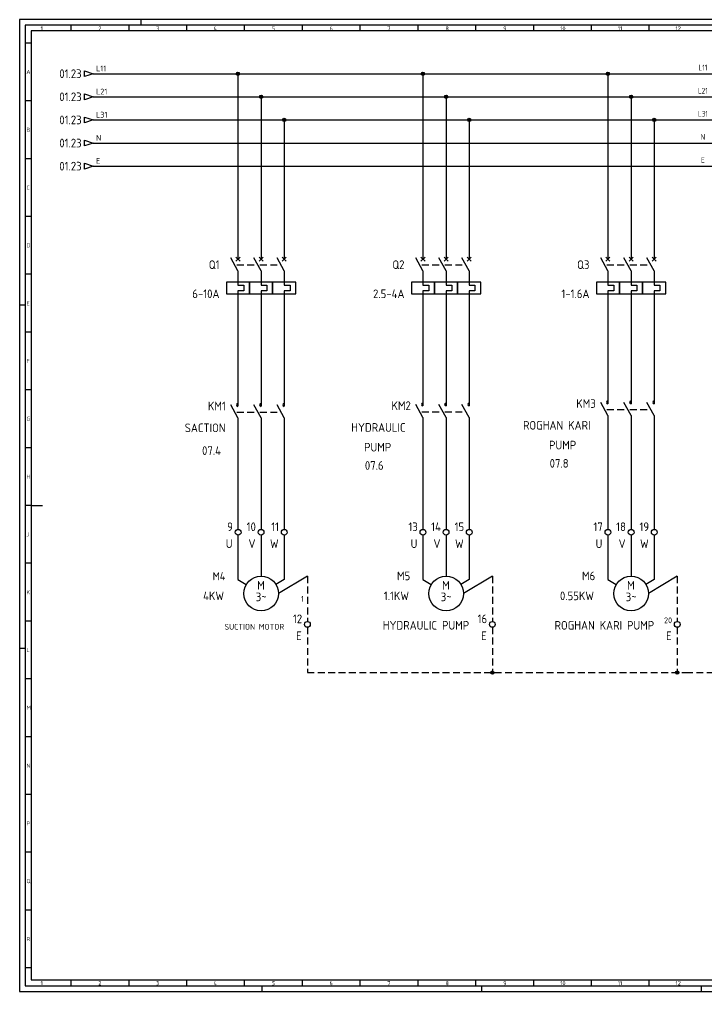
# Model space of a CAD drawing. Header units: millimetres. Extents: x 0 to 1189, y 5 to 846.
# Drawn here: x 0 to 594, y 5 to 846 of the extents above; entities that cross this region are included whole.
import ezdxf
from ezdxf.enums import TextEntityAlignment as Align

# ---------------------------------------------------------------- set-up
doc = ezdxf.new("R2010")
doc.units = ezdxf.units.MM
doc.header["$LTSCALE"] = 12
doc.linetypes.add('DASHED', pattern=[0.75, 0.5, -0.25])
for name, color, linetype in [('035', 5, 'Continuous'), ('07', 7, 'Continuous'), ('DESC', 1, 'Continuous'), ('DESCCHILD', 20, 'Continuous'), ('LINK', 9, 'DASHED'), ('MISC', 2, 'Continuous'), ('RED_1.5mm^2', 1, 'Continuous'), ('RED_2.5mm^2', 1, 'Continuous'), ('SYMS', 7, 'Continuous'), ('TAGS', 51, 'Continuous'), ('TERMS', 4, 'Continuous'), ('WIRENO', 70, 'Continuous'), ('WIREREF_DEST', 61, 'Continuous'), ('XREF', 7, 'Continuous'), ('XREFCHILD', 134, 'Continuous')]:
    doc.layers.add(name, color=color, linetype=linetype)
doc.styles.add('ISO Proportional', font='isocp.shx')
doc.styles.add('WD_IEC', font='isocp2.shx', dxfattribs={"width": 0.9, "height": 4})

# ---------------------------------------------------------------- blocks, each defined once
blk = doc.blocks.new('IEC_border_a0')
at = {"layer": '035', "color": 0}
for p, q in [((0, 841), (0, 0)), ((1189, 841), (0, 841)), ((44.5, 836), (44.5, 831)), ((94.5, 836), (94.5, 831)), ((105, 841), (105, 836)), ((144.5, 836), (144.5, 831)), ((194.5, 836), (194.5, 831)), ((244.5, 836), (244.5, 831)), ((294.5, 836), (294.5, 831)), ((344.5, 836), (344.5, 831)), ((394.5, 836), (394.5, 831)), ((444.5, 836), (444.5, 831)), ((494.5, 836), (494.5, 831)), ((544.5, 836), (544.5, 831)), ((9.98, 820.54), (5, 820.54)), ((9.98, 770.54), (5, 770.54)), ((9.98, 720.54), (5, 720.54)), ((9.98, 670.54), (5, 670.54)), ((9.98, 620.54), (5, 620.54)), ((0, 594), (5, 594)), ((10, 570.5), (5.02, 570.5)), ((10, 520.5), (5, 520.5)), ((10, 470.5), (5.02, 470.5)), ((10, 420.5), (5.02, 420.5)), ((10, 370.5), (5.02, 370.5)), ((10, 320.5), (5.02, 320.5)), ((0, 297), (5, 297)), ((10.02, 270.46), (5.03, 270.46)), ((10.02, 220.46), (5.03, 220.46)), ((10.02, 170.46), (5.03, 170.46)), ((10.02, 120.46), (5.03, 120.46)), ((10.02, 70.46), (5.03, 70.46)), ((10.03, 20.42), (5.05, 20.42)), ((44.5, 10), (44.5, 5)), ((94.5, 10), (94.5, 5)), ((144.5, 10), (144.5, 5)), ((194.5, 10), (194.5, 5)), ((244.5, 10), (244.5, 5)), ((294.5, 10), (294.5, 5)), ((344.5, 10), (344.5, 5)), ((394.5, 10), (394.5, 5)), ((444.5, 10), (444.5, 5)), ((494.5, 10), (494.5, 5)), ((544.5, 10), (544.5, 5)), ((0, 0), (1189, 0)), ((210, 0), (210, 5)), ((400, 0), (400, 5)), ((590, 0), (590, 5))]:
    blk.add_line(p, q, dxfattribs=at)
blk.add_lwpolyline([(10, 10), (1179, 10), (1179, 831), (10, 831)], close=True, dxfattribs=at)
at = {"layer": '07', "color": 0}
blk.add_line((10, 420.5), (20, 420.5), dxfattribs=at)
blk.add_lwpolyline([(5, 5), (1184, 5), (1184, 836), (5, 836)], close=True, dxfattribs=at)
at = {"layer": '035', "color": 0, "style": 'ISO Proportional'}
for s, p in [('1', (18.31, 831.5)), ('2', (68.23, 831.5)), ('3', (118.18, 831.5)), ('4', (167.88, 831.5)), ('5', (218.34, 831.5)), ('6', (268.19, 831.5)), ('7', (318.17, 831.5)), ('8', (368.42, 831.5)), ('9', (418.46, 831.5)), ('10', (467.72, 831.5)), ('11', (517.49, 831.5)), ('12', (567.49, 831.5)), ('A', (6, 793.79)), ('B', (6, 743.79)), ('C', (6, 693.79)), ('D', (6, 643.79)), ('E', (6.02, 593.75)), ('F', (6.02, 543.75)), ('G', (6.02, 493.75)), ('H', (6.02, 443.75)), ('J', (6.02, 393.75)), ('K', (6.02, 343.75)), ('L', (6.03, 293.72)), ('M', (6.03, 243.72)), ('N', (6.03, 193.72)), ('P', (6.03, 143.72)), ('Q', (6.03, 93.72)), ('R', (6.05, 43.68)), ('1', (18.31, 5.5)), ('2', (68.23, 5.5)), ('3', (118.18, 5.5)), ('4', (167.88, 5.5)), ('5', (218.34, 5.5)), ('6', (268.19, 5.5)), ('7', (318.17, 5.5)), ('8', (368.42, 5.5)), ('9', (418.46, 5.5)), ('10', (467.72, 5.5)), ('11', (517.49, 5.5)), ('12', (567.49, 5.5))]:
    blk.add_text(s, height=3.5, dxfattribs=at).set_placement(p)
blk = doc.blocks.new('WDDOT')
for radius in [0.72, 0.449, 0.223]:
    blk.add_circle((0, 0), radius)
blk = doc.blocks.new('VCB11TH')
for p, q in [((0, 7.5), (0, 2.5)), ((0, -2.5), (-3.12, 3.12)), ((-0.88, 3.38), (0.88, 1.62)), ((-0.88, 1.62), (0.88, 3.38)), ((0, -2.5), (0, -8.75)), ((0, -8.75), (2.5, -8.75)), ((0, -11.25), (0, -12.5)), ((2.5, -11.25), (0, -11.25)), ((0, -12.5), (0, -17.5)), ((2.5, -8.75), (2.5, -11.25))]:
    blk.add_line(p, q)
blk.add_lwpolyline([(-5, -7.5), (-5, -12.5), (5, -12.5), (5, -7.5)], close=True)
at = {"style": 'WD_IEC'}
for tag, p in [('INST', (-8, 5.25)), ('LOC', (-8, 1.75)), ('TAG1', (-8, -1.75)), ('RATING1', (-8, -6.35)), ('DESC1', (-8, -14.35)), ('DESC2', (-8, -17.85)), ('DESC3', (-8, -21.35))]:
    blk.add_attdef(tag, text='', height=2.5, dxfattribs=at).set_placement(p, align=Align.RIGHT)
blk.add_attdef('TERM01', text='', height=2, rotation=90, dxfattribs=at).set_placement((-1, 7.5), align=Align.RIGHT)
at = {"style": 'WD_IEC', "flags": 1}
for tag, p, height in [('X2TERM01', (0, 7.5), 0.32), ('MFG', (2.75, 6.5), 1.5), ('CAT', (2.75, 4), 1.5), ('X4LINK', (-2, 0), 0.32), ('X1LINK', (-0.5, 0), 0.32), ('COMMON', (-3.75, -8.75), 1), ('ASSYCODE', (1, -14), 1), ('FAMILY', (1, -15.5), 1), ('CATDESC', (1, -17), 1), ('X8TERM02', (0, -17.5), 0.32)]:
    blk.add_attdef(tag, p, '', height=height, dxfattribs=at)
at = {"lineweight": 15, "style": 'WD_IEC'}
blk.add_attdef('XREF', text='', height=2.5, dxfattribs=at).set_placement((-8, -10.35), align=Align.RIGHT)
at = {"style": 'WD_IEC'}
blk.add_attdef('TERM02', (-1, -17.5), '', height=2, rotation=90, dxfattribs=at)
blk = doc.blocks.new('VCB21TH')
for p, q in [((0, 7.5), (0, 2.5)), ((0, -2.5), (-3.12, 3.12)), ((-0.88, 3.38), (0.88, 1.62)), ((-0.88, 1.62), (0.88, 3.38)), ((0, -2.5), (0, -8.75)), ((0, -8.75), (2.5, -8.75)), ((0, -11.25), (0, -12.5)), ((2.5, -11.25), (0, -11.25)), ((0, -12.5), (0, -17.5)), ((2.5, -8.75), (2.5, -11.25))]:
    blk.add_line(p, q)
blk.add_lwpolyline([(-5, -7.5), (-5, -12.5), (5, -12.5), (5, -7.5)], close=True)
at = {"style": 'WD_IEC'}
for tag, p in [('INST', (-8, 5.25)), ('LOC', (-8, 1.75)), ('TAG2', (-8, -1.75)), ('DESC1', (-8, -14.35)), ('DESC2', (-8, -17.85)), ('DESC3', (-8, -21.35))]:
    blk.add_attdef(tag, text='', height=2.5, dxfattribs=at).set_placement(p, align=Align.RIGHT)
blk.add_attdef('TERM01', text='', height=2, rotation=90, dxfattribs=at).set_placement((-1, 7.5), align=Align.RIGHT)
at = {"style": 'WD_IEC', "flags": 1}
for tag, p, height in [('X2TERM01', (0, 7.5), 0.32), ('X4LINK', (-2, 0), 0.32), ('X1LINK', (-0.5, 0), 0.32), ('CONTACT', (-5, -7.5), 1), ('FAMILY', (1, -15.5), 1), ('X8TERM02', (0, -17.5), 0.32)]:
    blk.add_attdef(tag, p, '', height=height, dxfattribs=at)
blk.add_attdef('RATING1', text='', height=2.5, dxfattribs=at).set_placement((-8, -6.35), align=Align.RIGHT)
at = {"lineweight": 15, "style": 'WD_IEC'}
blk.add_attdef('XREF', text='', height=2.5, dxfattribs=at).set_placement((-8, -10.35), align=Align.RIGHT)
at = {"style": 'WD_IEC'}
blk.add_attdef('TERM02', (-1, -17.5), '', height=2, rotation=90, dxfattribs=at)
blk = doc.blocks.new('VMO14')
blk.add_line((20, 7.5), (7.5, 0))
blk.add_circle((0, 0), 7.5)
at = {"style": 'WD_IEC'}
for tag, p in [('INST', (-15.5, 12.75)), ('LOC', (-15.5, 9.25)), ('TAG1', (-15.5, 5.75)), ('DESC2', (-15.5, -2)), ('DESC1', (-15.5, 1.5)), ('DESC3', (-15.5, -5.5)), ('RATING1', (-15.5, -9)), ('RATING2', (-15.5, -12.5)), ('RATING3', (-15.5, -16))]:
    blk.add_attdef(tag, text='', height=2.5, dxfattribs=at).set_placement(p, align=Align.RIGHT)
blk.add_attdef('TERM02', (-0.81, 7.4), '', height=2, rotation=90, dxfattribs=at)
for tag, p in [('TERM04', (19, 10)), ('TERM01', (-7.47, 4.61)), ('TERM03', (9.66, 4.61))]:
    blk.add_attdef(tag, text='', height=2, rotation=90, dxfattribs=at).set_placement(p, align=Align.RIGHT)
at = {"style": 'WD_IEC', "flags": 1}
for tag, p, height in [('MFG', (22.75, 9), 1.5), ('X0TERM01', (-6.4, 3.9), 0.32), ('X2TERM02', (0, 7.5), 0.32), ('X0TERM03', (6.4, 3.9), 0.32), ('X2TERM04', (20, 7.5), 0.32), ('CAT', (22.75, 6.5), 1.5), ('X4LINK', (-7.5, 0), 0.32), ('X1LINK', (7.5, 0), 0.32), ('ASSYCODE', (1, -9), 1), ('FAMILY', (1, -10.5), 1), ('CATDESC', (1, -12), 1)]:
    blk.add_attdef(tag, p, '', height=height, dxfattribs=at)
at = {"style": 'WD_IEC'}
for tag, p in [('M', (-0.06, 1.67)), ('3~', (0.05, -3.33))]:
    blk.add_attdef(tag, text='', height=2.5, dxfattribs=at).set_placement(p, align=Align.CENTER)
at = {"lineweight": 15, "style": 'WD_IEC'}
blk.add_attdef('XREF', text='', height=2.5, dxfattribs=at).set_placement((-15.5, -19.5), align=Align.RIGHT)
blk = doc.blocks.new('VT0002')
blk.add_circle((0, 0), 1.25)
at = {"style": 'WD_IEC'}
for tag, p in [('INST', (-2.25, 6.5)), ('LOC', (-2.25, 3.5)), ('DESC1', (-2.25, -6.25)), ('DESC2', (-2.25, -9.25)), ('DESC3', (-2.25, -12.25))]:
    blk.add_attdef(tag, text='', height=2.5, dxfattribs=at).set_placement(p, align=Align.RIGHT)
at = {"style": 'WD_IEC', "flags": 1}
for tag, p, height in [('ASSYCODE', (2.75, 10.75), 1), ('CATDESC', (2.75, 9.25), 1), ('MFG', (2.75, 7.25), 1.5), ('CAT', (2.75, 4.75), 1.5), ('X4PIN01', (-1.25, 1), 0.25), ('X4TERM01', (-1.25, 0), 0.25), ('X4TERMDESC01', (-1.25, 0.5), 0.4), ('STRIPSEQ', (0, 0), 0.025), ('X2PIN01', (0, 2.25), 0.25), ('X2TERM01', (0, 1.25), 0.25), ('X8PIN01', (0, -0.25), 0.25), ('X2TERMDESC01', (0, 1.75), 0.4), ('X1PIN01', (1.25, 1), 0.25), ('X1TERM01', (1.25, 0), 0.25), ('X1TERMDESC01', (1.25, 0.5), 0.4), ('LINKTERM', (0, -0.04), 0.025), ('X8TERM01', (0, -1.25), 0.25), ('X8TERMDESC01', (0, -0.75), 0.4)]:
    blk.add_attdef(tag, p, '', height=height, dxfattribs=at)
at = {"style": 'WD_IEC', "flags": 8}
for tag, height, p in [('TAGSTRIP', 2.5, (-2.25, 0.5)), ('TERM01', 2, (-2.25, -3.25))]:
    blk.add_attdef(tag, text='', height=height, dxfattribs=at).set_placement(p, align=Align.RIGHT)
blk = doc.blocks.new('HA1D3')
blk.add_lwpolyline([(0, 0), (-3.75, -1.25), (-3.75, 1.25)], close=True)
at = {"style": 'WD_IEC'}
blk.add_attdef('XREF', text='', height=2.5, dxfattribs=at).set_placement((-5, 0), align=Align.MIDDLE_RIGHT)
at = {"style": 'WD_IEC', "flags": 1}
blk.add_attdef('SIGCODE', text='', height=1, dxfattribs=at).set_placement((-2.5, 1.8), align=Align.RIGHT)
at = {"style": 'WD_IEC'}
for tag, p, height, flags in [('X1TERM01', (0, 0), 0.32, 1), ('WIRENO', (1.25, 1), 2.5, 8)]:
    blk.add_attdef(tag, p, '', height=height, dxfattribs=dict(at, flags=flags))
blk.add_attdef('DESC1', text='', height=2.5, dxfattribs=at).set_placement((1.25, -1), align=Align.TOP_LEFT)
blk = doc.blocks.new('WD_WNH')
at = {"linetype": 'Continuous', "style": 'WD_IEC', "width": 0.8}
blk.add_attdef('WIRENO', text='', height=2.5, dxfattribs=at).set_placement((0, 0.75), align=Align.CENTER)
at = {"style": 'WD_IEC', "flags": 1}
for tag, p in [('W08USER', (0, 0.375)), ('W04USER', (0, 0.875)), ('W05USER', (0, 0.75)), ('W09USER', (0, 0.25)), ('W03USER', (0, 1)), ('W06USER', (0, 0.625)), ('W07USER', (0, 0.5)), ('W02USER', (0, 1.125)), ('W01USER', (0, 1.25)), ('W10USER', (0, 0.125))]:
    blk.add_attdef(tag, text='', height=0.08, dxfattribs=at).set_placement(p, align=Align.CENTER)
blk = doc.blocks.new('VMS21P')
for p, q in [((0, 7.5), (0, 2.5)), ((0, -2.5), (-3.12, 3.12)), ((0, -2.5), (0, -7.5))]:
    blk.add_line(p, q)
blk.add_arc((0, 3.12), 0.625, 90, 270)
at = {"style": 'WD_IEC'}
for tag, p in [('INST', (-5.25, 6.75)), ('LOC', (-5.25, 3.75)), ('TAG2', (-5.25, 0.75)), ('XREF', (-5.25, -3.75)), ('DESC2', (-5.25, -9.75)), ('DESC1', (-5.25, -6.75)), ('DESC3', (-5.25, -12.75))]:
    blk.add_attdef(tag, text='', height=2.5, dxfattribs=at).set_placement(p, align=Align.RIGHT)
blk.add_attdef('TERM01', text='', height=2, rotation=90, dxfattribs=at).set_placement((-1, 7.5), align=Align.RIGHT)
at = {"style": 'WD_IEC', "flags": 1}
for tag, p, height in [('X2TERM01', (0, 7.5), 0.32), ('X4LINK', (-2.91, 0), 0.32), ('X1LINK', (-0.5, 0), 0.32), ('CONTACT', (4, -3.5), 1), ('FAMILY', (4, -5), 1), ('X8TERM02', (0, -7.5), 0.32)]:
    blk.add_attdef(tag, p, '', height=height, dxfattribs=at)
at = {"style": 'WD_IEC'}
blk.add_attdef('TERM02', (-1, -7.5), '', height=2, rotation=90, dxfattribs=at)
blk = doc.blocks.new('WD_WNV')
at = {"linetype": 'Continuous', "style": 'WD_IEC', "width": 0.8}
blk.add_attdef('WIRENO', text='', height=2.5, dxfattribs=at).set_placement((-1.6, 0), align=Align.MIDDLE_RIGHT)
at = {"style": 'WD_IEC', "flags": 1}
for tag, p in [('W08USER', (-1, 0.375)), ('W04USER', (-1, 0.875)), ('W05USER', (-1, 0.75)), ('W09USER', (-1, 0.25)), ('W03USER', (-1, 1)), ('W06USER', (-1, 0.625)), ('W07USER', (-1, 0.5)), ('W02USER', (-1, 1.125)), ('W01USER', (-1, 1.25)), ('W10USER', (-1, 0.125))]:
    blk.add_attdef(tag, text='', height=0.08, dxfattribs=at).set_placement(p, align=Align.CENTER)

msp = doc.modelspace()

# ---------------------------------------------------------------- linework, layer by layer
at = {"layer": 'LINK', "color": 0}
for points in [[(188.02, 633.53), (205.02, 633.53)], [(208.02, 633.53), (225.02, 633.53)], [(348.02, 633.53), (365.02, 633.53)], [(368.02, 633.53), (385.02, 633.53)], [(508.02, 633.53), (525.02, 633.53)], [(528.02, 633.53), (545.02, 633.53)], [(188.02, 506.23), (203.2, 506.23)], [(208.02, 506.23), (223.2, 506.23)], [(348.02, 506.56), (363.2, 506.56)], [(368.02, 506.56), (383.2, 506.56)], [(508.02, 508.4), (523.2, 508.4)], [(528.02, 508.4), (543.2, 508.4)]]:
    msp.add_lwpolyline(points, dxfattribs=at)
at = {"layer": 'RED_1.5mm^2', "color": 0}
msp.add_line((63.79, 719.01), (1118.33, 719.01), dxfattribs=at)
at = {"layer": 'RED_2.5mm^2', "color": 0}
for p, q in [((63.79, 799.01), (1118.33, 799.01)), ((189.02, 799.01), (189.02, 648.53)), ((349.02, 799.01), (349.02, 648.53)), ((509.02, 799.01), (509.02, 648.53)), ((63.79, 779.01), (1118.33, 779.01)), ((209.02, 779.01), (209.02, 648.53)), ((369.02, 779.01), (369.02, 648.53)), ((529.02, 779.01), (529.02, 648.53)), ((63.79, 759.01), (1118.33, 759.01)), ((229.02, 759.01), (229.02, 648.53)), ((389.02, 759.01), (389.02, 648.53)), ((549.02, 759.01), (549.02, 648.53)), ((63.79, 739.01), (1118.33, 739.01)), ((189.02, 598.53), (189.02, 521.23)), ((209.02, 598.53), (209.02, 521.23)), ((229.02, 598.53), (229.02, 521.23)), ((349.02, 598.53), (349.02, 521.56)), ((369.02, 598.53), (369.02, 521.56)), ((389.02, 598.53), (389.02, 521.56)), ((509.02, 598.53), (509.02, 523.4)), ((529.02, 598.53), (529.02, 523.4)), ((549.02, 598.53), (549.02, 523.4)), ((189.02, 491.23), (189.02, 404.79)), ((209.02, 491.23), (209.02, 404.79)), ((229.02, 491.23), (229.02, 404.79)), ((349.02, 491.56), (349.02, 404.79)), ((369.02, 491.56), (369.02, 404.79)), ((389.02, 491.56), (389.02, 404.79)), ((509.02, 493.4), (509.02, 404.79)), ((529.02, 493.4), (529.02, 404.79)), ((549.02, 493.4), (549.02, 404.79)), ((189.02, 399.79), (189.02, 361.47)), ((209.02, 399.79), (209.02, 364.28)), ((229.02, 399.79), (229.02, 361.47)), ((349.02, 399.79), (349.02, 361.47)), ((369.02, 399.79), (369.02, 364.28)), ((389.02, 399.79), (389.02, 361.47)), ((509.02, 399.79), (509.02, 361.47)), ((529.02, 399.79), (529.02, 364.28)), ((549.02, 399.79), (549.02, 361.47)), ((189.02, 361.47), (196.22, 357.08)), ((229.02, 361.47), (221.83, 357.08)), ((349.02, 361.47), (356.22, 357.08)), ((389.02, 361.47), (381.83, 357.08)), ((509.02, 361.47), (516.22, 357.08)), ((549.02, 361.47), (541.83, 357.08))]:
    msp.add_line(p, q, dxfattribs=at)
at = {"layer": 'RED_2.5mm^2', "color": 0, "linetype": 'DASHED'}
for p, q in [((249.02, 364.28), (249.02, 325.11)), ((409.02, 364.28), (409.02, 325.11)), ((569.02, 364.28), (569.02, 325.11)), ((249.02, 320.11), (249.02, 280.95)), ((409.02, 320.11), (409.02, 280.95)), ((569.02, 320.11), (569.02, 280.95)), ((249.02, 280.95), (576.52, 280.95)), ((576.52, 280.95), (986.52, 280.95))]:
    msp.add_line(p, q, dxfattribs=at)

# ---------------------------------------------------------------- block references
msp.add_blockref('IEC_border_a0', (0, 4.94))
at = {"layer": 'SYMS', "color": 0}
ref = msp.add_blockref('HA1D3', (63.79, 799.01), dxfattribs=dict(at, xscale=2, yscale=2, zscale=2))
ref.add_attrib('XREF', '01.23', dxfattribs={"layer": 'XREF', "height": 7.5, "style": 'WD_IEC'}).set_placement((53.79, 799.01), align=Align.MIDDLE_RIGHT)
ref.add_attrib('WIRENO', 'L11', (66.29, 801.01), dxfattribs={"layer": 'WIREREF_DEST', "height": 5, "style": 'WD_IEC', "flags": 8})
at = {"layer": 'SYMS', "color": 0, "xscale": 2, "yscale": 2, "zscale": 2}
for name, p in [('WDDOT', (189.02, 799.01)), ('WDDOT', (349.02, 799.01)), ('WDDOT', (509.02, 799.01)), ('WDDOT', (209.02, 779.01)), ('WDDOT', (369.02, 779.01)), ('WDDOT', (529.02, 779.01)), ('WDDOT', (229.02, 759.01)), ('WDDOT', (389.02, 759.01)), ('WDDOT', (549.02, 759.01)), ('VCB21TH', (209.02, 633.53)), ('VCB21TH', (229.02, 633.53)), ('VCB21TH', (369.02, 633.53)), ('VCB21TH', (389.02, 633.53)), ('VCB21TH', (529.02, 633.53)), ('VCB21TH', (549.02, 633.53)), ('VMS21P', (369.02, 506.56)), ('VMS21P', (389.02, 506.56)), ('VMS21P', (529.02, 508.4)), ('VMS21P', (549.02, 508.4)), ('VMS21P', (209.02, 506.23)), ('VMS21P', (229.02, 506.23))]:
    msp.add_blockref(name, p, dxfattribs=at)
at = {"layer": 'SYMS', "color": 0}
ref = msp.add_blockref('HA1D3', (63.79, 779.01), dxfattribs=dict(at, xscale=2, yscale=2, zscale=2))
ref.add_attrib('XREF', '01.23', dxfattribs={"layer": 'XREF', "height": 7.5, "style": 'WD_IEC'}).set_placement((53.79, 779.01), align=Align.MIDDLE_RIGHT)
ref.add_attrib('WIRENO', 'L21', (66.29, 781.01), dxfattribs={"layer": 'WIREREF_DEST', "height": 5, "style": 'WD_IEC', "flags": 8})
ref = msp.add_blockref('HA1D3', (63.79, 759.01), dxfattribs=dict(at, xscale=2, yscale=2, zscale=2))
ref.add_attrib('XREF', '01.23', dxfattribs={"layer": 'XREF', "height": 7.5, "style": 'WD_IEC'}).set_placement((53.79, 759.01), align=Align.MIDDLE_RIGHT)
ref.add_attrib('WIRENO', 'L31', (66.29, 761.01), dxfattribs={"layer": 'WIREREF_DEST', "height": 5, "style": 'WD_IEC', "flags": 8})
ref = msp.add_blockref('HA1D3', (63.79, 739.01), dxfattribs=dict(at, xscale=2, yscale=2, zscale=2))
ref.add_attrib('XREF', '01.23', dxfattribs={"layer": 'XREF', "height": 7.5, "style": 'WD_IEC'}).set_placement((53.79, 739.01), align=Align.MIDDLE_RIGHT)
ref.add_attrib('WIRENO', 'N', (66.29, 741.01), dxfattribs={"layer": 'WIREREF_DEST', "height": 5, "style": 'WD_IEC', "flags": 8})
ref = msp.add_blockref('HA1D3', (63.79, 719.01), dxfattribs=dict(at, xscale=2, yscale=2, zscale=2))
ref.add_attrib('XREF', '01.23', dxfattribs={"layer": 'XREF', "height": 7.5, "style": 'WD_IEC'}).set_placement((53.79, 719.01), align=Align.MIDDLE_RIGHT)
ref.add_attrib('WIRENO', 'E', (66.29, 721.01), dxfattribs={"layer": 'WIREREF_DEST', "height": 5, "style": 'WD_IEC', "flags": 8})
ref = msp.add_blockref('VCB11TH', (189.02, 633.53), dxfattribs=dict(at, xscale=2, yscale=2, zscale=2))
ref.add_attrib('DESC1', '6-10A', dxfattribs={"layer": 'DESC', "height": 7.5, "style": 'WD_IEC'}).set_placement((173.02, 604.83), align=Align.RIGHT)
ref.add_attrib('TAG1', 'Q1', dxfattribs={"layer": 'TAGS', "height": 7.5, "style": 'WD_IEC'}).set_placement((173.02, 630.03), align=Align.RIGHT)
ref = msp.add_blockref('VCB11TH', (349.02, 633.53), dxfattribs=dict(at, xscale=2, yscale=2, zscale=2))
ref.add_attrib('DESC1', '2.5-4A', dxfattribs={"layer": 'DESC', "height": 7.5, "style": 'WD_IEC'}).set_placement((333.02, 604.83), align=Align.RIGHT)
ref.add_attrib('TAG1', 'Q2', dxfattribs={"layer": 'TAGS', "height": 7.5, "style": 'WD_IEC'}).set_placement((333.02, 630.03), align=Align.RIGHT)
ref = msp.add_blockref('VCB11TH', (509.02, 633.53), dxfattribs=dict(at, xscale=2, yscale=2, zscale=2))
ref.add_attrib('DESC1', '1-1.6A', dxfattribs={"layer": 'DESC', "height": 7.5, "style": 'WD_IEC'}).set_placement((493.02, 604.83), align=Align.RIGHT)
ref.add_attrib('TAG1', 'Q3', dxfattribs={"layer": 'TAGS', "height": 7.5, "style": 'WD_IEC'}).set_placement((493.02, 630.03), align=Align.RIGHT)
ref = msp.add_blockref('VMS21P', (349.02, 506.56), dxfattribs=dict(at, xscale=2, yscale=2, zscale=2))
ref.add_attrib('XREF', '07.6', dxfattribs={"layer": 'XREFCHILD', "height": 7.5, "style": 'WD_IEC'}).set_placement((314.98, 456.31), align=Align.RIGHT)
ref.add_attrib('DESC2', 'PUMP', dxfattribs={"layer": 'DESCCHILD', "height": 7.5, "style": 'WD_IEC'}).set_placement((321.57, 472.1), align=Align.RIGHT)
ref.add_attrib('DESC1', 'HYDRAULIC ', dxfattribs={"layer": 'DESCCHILD', "height": 7.5, "style": 'WD_IEC'}).set_placement((338.25, 489.21), align=Align.RIGHT)
ref.add_attrib('TAG2', 'KM2', dxfattribs={"layer": 'TAGS', "height": 7.5, "style": 'WD_IEC'}).set_placement((338.52, 508.06), align=Align.RIGHT)
ref = msp.add_blockref('VMS21P', (509.02, 508.4), dxfattribs=dict(at, xscale=2, yscale=2, zscale=2))
ref.add_attrib('XREF', '07.8', dxfattribs={"layer": 'XREFCHILD', "height": 7.5, "style": 'WD_IEC'}).set_placement((474.98, 458.15), align=Align.RIGHT)
ref.add_attrib('DESC2', 'PUMP', dxfattribs={"layer": 'DESCCHILD', "height": 7.5, "style": 'WD_IEC'}).set_placement((481.57, 473.95), align=Align.RIGHT)
ref.add_attrib('DESC1', 'ROGHAN KARI ', dxfattribs={"layer": 'DESCCHILD', "height": 7.5, "style": 'WD_IEC'}).set_placement((498.25, 491.06), align=Align.RIGHT)
ref.add_attrib('TAG2', 'KM3', dxfattribs={"layer": 'TAGS', "height": 7.5, "style": 'WD_IEC'}).set_placement((498.52, 509.9), align=Align.RIGHT)
ref = msp.add_blockref('VMS21P', (189.02, 506.23), dxfattribs=dict(at, xscale=2, yscale=2, zscale=2))
ref.add_attrib('XREF', '07.4', dxfattribs={"layer": 'XREFCHILD', "height": 7.5, "style": 'WD_IEC'}).set_placement((174.31, 469.17), align=Align.RIGHT)
ref.add_attrib('DESC1', 'SACTION', dxfattribs={"layer": 'DESCCHILD', "height": 7.5, "style": 'WD_IEC'}).set_placement((178.25, 488.88), align=Align.RIGHT)
ref.add_attrib('TAG2', 'KM1', dxfattribs={"layer": 'TAGS', "height": 7.5, "style": 'WD_IEC'}).set_placement((178.52, 507.73), align=Align.RIGHT)
ref = msp.add_blockref('VT0002', (189.15, 402.29), dxfattribs=dict(at, xscale=2, yscale=2, zscale=2))
ref.add_attrib('TERM01', 'U', dxfattribs={"layer": 'TERMS', "height": 7.5, "style": 'WD_IEC', "flags": 8}).set_placement((184.31, 388.63), align=Align.RIGHT)
ref.add_attrib('TAGSTRIP', '9', dxfattribs={"layer": 'TAGS', "height": 7.5, "style": 'WD_IEC', "flags": 8}).set_placement((184.65, 403.29), align=Align.RIGHT)
ref = msp.add_blockref('VT0002', (209.02, 402.29), dxfattribs=dict(at, xscale=2, yscale=2, zscale=2))
ref.add_attrib('TERM01', 'V', dxfattribs={"layer": 'TERMS', "height": 7.5, "style": 'WD_IEC', "flags": 8}).set_placement((204.18, 388.63), align=Align.RIGHT)
ref.add_attrib('TAGSTRIP', '10', dxfattribs={"layer": 'TAGS', "height": 7.5, "style": 'WD_IEC', "flags": 8}).set_placement((204.52, 403.29), align=Align.RIGHT)
ref = msp.add_blockref('VT0002', (229.02, 402.29), dxfattribs=dict(at, xscale=2, yscale=2, zscale=2))
ref.add_attrib('TERM01', 'W', dxfattribs={"layer": 'TERMS', "height": 7.5, "style": 'WD_IEC', "flags": 8}).set_placement((224.18, 388.63), align=Align.RIGHT)
ref.add_attrib('TAGSTRIP', '11', dxfattribs={"layer": 'TAGS', "height": 7.5, "style": 'WD_IEC', "flags": 8}).set_placement((224.52, 403.29), align=Align.RIGHT)
ref = msp.add_blockref('VT0002', (349.03, 402.29), dxfattribs=dict(at, xscale=2, yscale=2, zscale=2))
ref.add_attrib('TERM01', 'U', dxfattribs={"layer": 'TERMS', "height": 7.5, "style": 'WD_IEC', "flags": 8}).set_placement((344.18, 388.63), align=Align.RIGHT)
ref.add_attrib('TAGSTRIP', '13', dxfattribs={"layer": 'TAGS', "height": 7.5, "style": 'WD_IEC', "flags": 8}).set_placement((344.53, 403.29), align=Align.RIGHT)
ref = msp.add_blockref('VT0002', (369.02, 402.29), dxfattribs=dict(at, xscale=2, yscale=2, zscale=2))
ref.add_attrib('TERM01', 'V', dxfattribs={"layer": 'TERMS', "height": 7.5, "style": 'WD_IEC', "flags": 8}).set_placement((364.18, 388.63), align=Align.RIGHT)
ref.add_attrib('TAGSTRIP', '14', dxfattribs={"layer": 'TAGS', "height": 7.5, "style": 'WD_IEC', "flags": 8}).set_placement((364.52, 403.29), align=Align.RIGHT)
ref = msp.add_blockref('VT0002', (389.11, 402.29), dxfattribs=dict(at, xscale=2, yscale=2, zscale=2))
ref.add_attrib('TERM01', 'W', dxfattribs={"layer": 'TERMS', "height": 7.5, "style": 'WD_IEC', "flags": 8}).set_placement((384.27, 388.63), align=Align.RIGHT)
ref.add_attrib('TAGSTRIP', '15', dxfattribs={"layer": 'TAGS', "height": 7.5, "style": 'WD_IEC', "flags": 8}).set_placement((384.61, 403.29), align=Align.RIGHT)
ref = msp.add_blockref('VT0002', (509.02, 402.29), dxfattribs=dict(at, xscale=2, yscale=2, zscale=2))
ref.add_attrib('TERM01', 'U', dxfattribs={"layer": 'TERMS', "height": 7.5, "style": 'WD_IEC', "flags": 8}).set_placement((504.18, 388.63), align=Align.RIGHT)
ref.add_attrib('TAGSTRIP', '17', dxfattribs={"layer": 'TAGS', "height": 7.5, "style": 'WD_IEC', "flags": 8}).set_placement((504.52, 403.29), align=Align.RIGHT)
ref = msp.add_blockref('VT0002', (529.11, 402.29), dxfattribs=dict(at, xscale=2, yscale=2, zscale=2))
ref.add_attrib('TERM01', 'V', dxfattribs={"layer": 'TERMS', "height": 7.5, "style": 'WD_IEC', "flags": 8}).set_placement((524.27, 388.63), align=Align.RIGHT)
ref.add_attrib('TAGSTRIP', '18', dxfattribs={"layer": 'TAGS', "height": 7.5, "style": 'WD_IEC', "flags": 8}).set_placement((524.61, 403.29), align=Align.RIGHT)
ref = msp.add_blockref('VT0002', (549.13, 402.29), dxfattribs=dict(at, xscale=2, yscale=2, zscale=2))
ref.add_attrib('TERM01', 'W', dxfattribs={"layer": 'TERMS', "height": 7.5, "style": 'WD_IEC', "flags": 8}).set_placement((544.29, 388.63), align=Align.RIGHT)
ref.add_attrib('TAGSTRIP', '19', dxfattribs={"layer": 'TAGS', "height": 7.5, "style": 'WD_IEC', "flags": 8}).set_placement((544.63, 403.29), align=Align.RIGHT)
ref = msp.add_blockref('VMO14', (209.02, 349.28), dxfattribs=dict(at, xscale=2, yscale=2, zscale=2))
ref.add_attrib('M', 'M', dxfattribs={"layer": 'MISC', "height": 7.5, "style": 'WD_IEC'}).set_placement((208.91, 352.61), align=Align.CENTER)
ref.add_attrib('3~', '3~', dxfattribs={"layer": 'MISC', "height": 7.5, "style": 'WD_IEC'}).set_placement((209.11, 342.61), align=Align.CENTER)
ref.add_attrib('DESC2', 'SUCTION MOTOR', dxfattribs={"layer": 'DESC', "height": 5, "style": 'WD_IEC'}).set_placement((229.01, 318.02), align=Align.RIGHT)
ref.add_attrib('DESC1', '4KW', dxfattribs={"layer": 'DESC', "height": 7.5, "style": 'WD_IEC'}).set_placement((176.99, 343.53), align=Align.RIGHT)
ref.add_attrib('TAG1', 'M4', dxfattribs={"layer": 'TAGS', "height": 7, "style": 'WD_IEC'}).set_placement((178.02, 360.78), align=Align.RIGHT)
ref = msp.add_blockref('VMO14', (369.02, 349.28), dxfattribs=dict(at, xscale=2, yscale=2, zscale=2))
ref.add_attrib('M', 'M', dxfattribs={"layer": 'MISC', "height": 7.5, "style": 'WD_IEC'}).set_placement((368.91, 352.61), align=Align.CENTER)
ref.add_attrib('3~', '3~', dxfattribs={"layer": 'MISC', "height": 7.5, "style": 'WD_IEC'}).set_placement((369.11, 342.61), align=Align.CENTER)
ref.add_attrib('DESC2', 'HYDRAULIC PUMP', dxfattribs={"layer": 'DESC', "height": 7.5, "style": 'WD_IEC'}).set_placement((389.01, 318.02), align=Align.RIGHT)
ref.add_attrib('DESC1', '1.1KW', dxfattribs={"layer": 'DESC', "height": 7.5, "style": 'WD_IEC'}).set_placement((336.99, 343.53), align=Align.RIGHT)
ref.add_attrib('TAG1', 'M5', dxfattribs={"layer": 'TAGS', "height": 7.5, "style": 'WD_IEC'}).set_placement((338.02, 360.78), align=Align.RIGHT)
ref = msp.add_blockref('VMO14', (529.02, 349.28), dxfattribs=dict(at, xscale=2, yscale=2, zscale=2))
ref.add_attrib('M', 'M', dxfattribs={"layer": 'MISC', "height": 7.5, "style": 'WD_IEC'}).set_placement((528.91, 352.61), align=Align.CENTER)
ref.add_attrib('3~', '3~', dxfattribs={"layer": 'MISC', "height": 7.5, "style": 'WD_IEC'}).set_placement((529.11, 342.61), align=Align.CENTER)
ref.add_attrib('DESC2', 'ROGHAN KARI PUMP', dxfattribs={"layer": 'DESC', "height": 7.5, "style": 'WD_IEC'}).set_placement((549.01, 318.02), align=Align.RIGHT)
ref.add_attrib('DESC1', '0.55KW', dxfattribs={"layer": 'DESC', "height": 7.5, "style": 'WD_IEC'}).set_placement((496.99, 343.53), align=Align.RIGHT)
ref.add_attrib('TAG1', 'M6', dxfattribs={"layer": 'TAGS', "height": 7.5, "style": 'WD_IEC'}).set_placement((498.02, 360.78), align=Align.RIGHT)
ref = msp.add_blockref('VT0002', (249.02, 322.61), dxfattribs=dict(at, xscale=2, yscale=2, zscale=2))
ref.add_attrib('TERM01', 'E', dxfattribs={"layer": 'TERMS', "height": 7.5, "style": 'WD_IEC', "flags": 8}).set_placement((244.18, 308.95), align=Align.RIGHT)
ref.add_attrib('TAGSTRIP', '12', dxfattribs={"layer": 'TAGS', "height": 7.5, "style": 'WD_IEC', "flags": 8}).set_placement((244.52, 323.61), align=Align.RIGHT)
ref = msp.add_blockref('VT0002', (409.02, 322.61), dxfattribs=dict(at, xscale=2, yscale=2, zscale=2))
ref.add_attrib('TERM01', 'E', dxfattribs={"layer": 'TERMS', "height": 7.5, "style": 'WD_IEC', "flags": 8}).set_placement((404.18, 308.95), align=Align.RIGHT)
ref.add_attrib('TAGSTRIP', '16', dxfattribs={"layer": 'TAGS', "height": 7.5, "style": 'WD_IEC', "flags": 8}).set_placement((404.52, 323.61), align=Align.RIGHT)
ref = msp.add_blockref('VT0002', (569.02, 322.61), dxfattribs=dict(at, xscale=2, yscale=2, zscale=2))
ref.add_attrib('TERM01', 'E', dxfattribs={"layer": 'TERMS', "height": 7.5, "style": 'WD_IEC', "flags": 8}).set_placement((564.18, 308.95), align=Align.RIGHT)
ref.add_attrib('TAGSTRIP', '20', dxfattribs={"layer": 'TAGS', "height": 5, "style": 'WD_IEC', "flags": 8}).set_placement((564.52, 323.61), align=Align.RIGHT)
at = {"layer": 'SYMS', "color": 0, "linetype": 'DASHED', "xscale": 2, "yscale": 2, "zscale": 2}
for p in [(409.02, 280.95), (569.02, 280.95)]:
    msp.add_blockref('WDDOT', p, dxfattribs=at)
at = {"layer": 'WIRENO', "color": 0}
ref = msp.add_blockref('WD_WNH', (591.06, 799.01), dxfattribs=dict(at, xscale=2, yscale=2, zscale=2))
ref.add_attrib('WIRENO', 'L11', dxfattribs={"linetype": 'Continuous', "height": 5, "style": 'WD_IEC', "width": 0.8}).set_placement((591.17, 801.77), align=Align.CENTER)
ref = msp.add_blockref('WD_WNH', (591.06, 779.01), dxfattribs=dict(at, xscale=2, yscale=2, zscale=2))
ref.add_attrib('WIRENO', 'L21', dxfattribs={"linetype": 'Continuous', "height": 5, "style": 'WD_IEC', "width": 0.8}).set_placement((591.17, 781.77), align=Align.CENTER)
ref = msp.add_blockref('WD_WNH', (591.06, 759.01), dxfattribs=dict(at, xscale=2, yscale=2, zscale=2))
ref.add_attrib('WIRENO', 'L31', dxfattribs={"linetype": 'Continuous', "height": 5, "style": 'WD_IEC', "width": 0.8}).set_placement((591.17, 761.77), align=Align.CENTER)
ref = msp.add_blockref('WD_WNH', (591.06, 739.01), dxfattribs=dict(at, xscale=2, yscale=2, zscale=2))
ref.add_attrib('WIRENO', 'N', dxfattribs={"linetype": 'Continuous', "height": 5, "style": 'WD_IEC', "width": 0.8}).set_placement((591.17, 741.77), align=Align.CENTER)
ref = msp.add_blockref('WD_WNH', (591.06, 719.01), dxfattribs=dict(at, xscale=2, yscale=2, zscale=2))
ref.add_attrib('WIRENO', 'E', dxfattribs={"linetype": 'Continuous', "height": 5, "style": 'WD_IEC', "width": 0.8}).set_placement((591.17, 721.77), align=Align.CENTER)
ref = msp.add_blockref('WD_WNV', (249.02, 344.69), dxfattribs=dict(at, xscale=2, yscale=2, zscale=2))
ref.add_attrib('WIRENO', '1', dxfattribs={"linetype": 'Continuous', "height": 5, "style": 'WD_IEC', "width": 0.8}).set_placement((245.82, 344.69), align=Align.MIDDLE_RIGHT)

doc.saveas('drawing.dxf')
